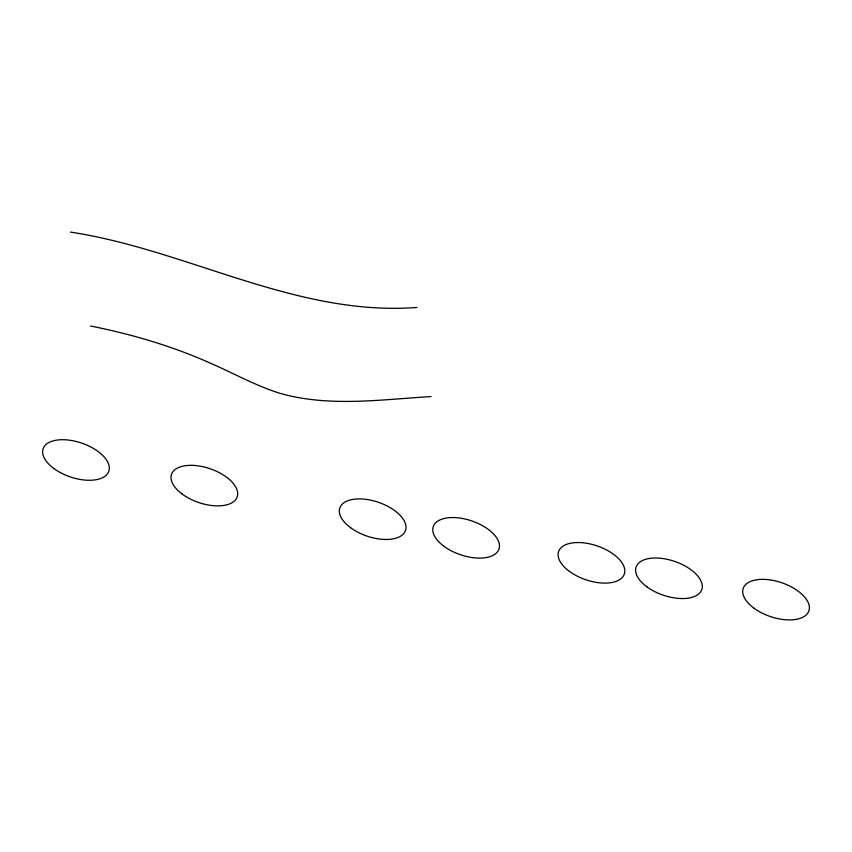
<?xml version="1.0" encoding="UTF-8"?>
<svg xmlns="http://www.w3.org/2000/svg" width="852" height="852" viewBox="0 0 852 852"><rect width="100%" height="100%" fill="white"/><g stroke="black" fill="none" stroke-linecap="round" stroke-linejoin="round"><path stroke-width="1.28" d="M416.979 307.444C296.198 316.667 187.44 249.881 70.482 232.085M431.048 396.595C381.142 399.492 329.809 407.256 280.787 393.56C256.186 386.062 233.704 373.261 210.188 363.09C171.966 346.008 131.581 334.176 90.578 326.018M646.892 586.826A34.73 17.839 18.9 0 0 701.643 589.935A34.73 17.839 18.9 0 0 658.266 558.081A34.73 17.839 18.9 0 0 646.892 586.826M444.073 546.366A34.73 17.839 18.9 0 0 498.825 549.476A34.73 17.839 18.9 0 0 455.447 517.622A34.73 17.839 18.9 0 0 444.073 546.366M753.999 608.19A34.73 17.839 18.9 0 0 808.75 611.299A34.73 17.839 18.9 0 0 765.373 579.445A34.73 17.839 18.9 0 0 753.999 608.19M569.402 571.372A34.73 17.839 18.9 0 0 624.165 574.482A34.73 17.839 18.9 0 0 580.787 542.617A34.73 17.839 18.9 0 0 569.402 571.372M350.63 527.729A34.73 17.839 18.9 0 0 405.392 530.839A34.73 17.839 18.9 0 0 362.004 498.984A34.73 17.839 18.9 0 0 350.63 527.729M182.296 494.149A34.73 17.839 18.9 0 0 237.048 497.259A34.73 17.839 18.9 0 0 193.67 465.405A34.73 17.839 18.9 0 0 182.296 494.149M53.921 468.547A34.73 17.839 18.9 0 0 108.673 471.657A34.73 17.839 18.9 0 0 65.295 439.792A34.73 17.839 18.9 0 0 53.921 468.547"/></g></svg>
